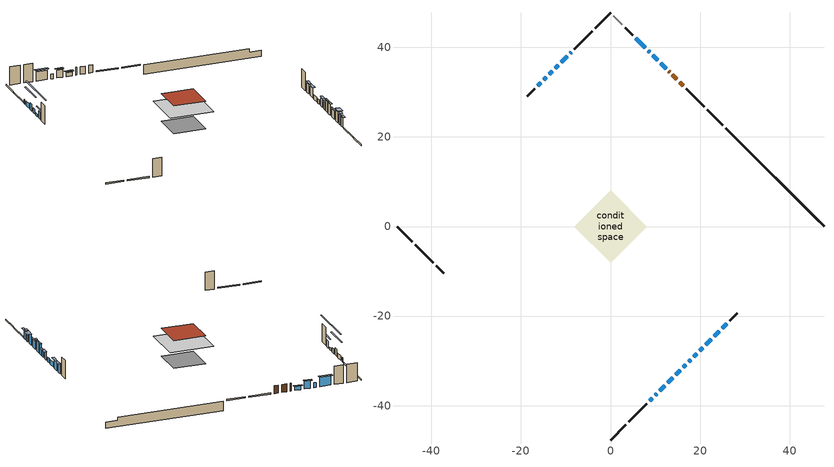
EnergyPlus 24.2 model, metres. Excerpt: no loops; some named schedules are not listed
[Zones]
conditioned space
 floor adiabatic (AdiabaticFloorConstruction): -8.07,0 0,8.07 8.07,0 0,-8.07 z3.23
 floor foundation (Slab1 construction): -5.98,0 0,5.98 5.98,0 0,-5.98 z-1.71
 wall outside (RimJoist1 construction): 0,-47.66 3.4,-44.26 / -47.66,0 -44.26,-3.4 / 0,47.66 -3.4,44.26 / 25.02,22.64 21.62,26.04 z0.79:1.09
 wall outside (RimJoist2 construction): 4.06,-43.6 8.12,-39.54 / -43.6,-4.06 -39.54,-8.12 / -4.06,43.6 -8.12,39.54 / 20.96,26.7 16.9,30.77 z0.79:1.09
 wall outside (AdiabaticWallConstruction 1): 16.24,31.42 15.48,32.18 / 14.83,32.84 13.84,33.82 / 13.18,34.48 13.06,34.61 z0.79:2.82
 wall outside (AdiabaticWallConstruction): -8.78,38.88 -9.01,38.66 / -9.66,38 -11.03,36.64 / -13.02,34.64 -13.65,34.02 / 8.79,38.87 8.4,39.26 / 19.93,-27.73 20.58,-27.09 / 21.23,-26.43 22.52,-25.15 z0.79:2.01; 8.78,-38.88 9.36,-38.31 / 7.74,39.92 5.66,42 / 23.17,-24.49 24.32,-23.34 / 24.98,-22.68 25.91,-21.75 z0.79:3.28; 12.4,35.26 11.25,36.41 z0.79:1.76; 10.6,37.07 9.45,38.22 z0.79:2.82; -11.68,35.98 -12.37,35.3 / 17.43,-30.23 17.9,-29.76 / -15.61,32.06 -16.29,31.37 z0.79:2.62; 10.01,-37.65 10.37,-37.29 / 11.03,-36.63 12.07,-35.59 / 14.61,-33.06 15.54,-32.12 / 16.2,-31.47 16.77,-30.89 z0.79:3.63; 12.73,-34.94 13.95,-33.71 z0.79:2.92; 18.55,-29.11 19.28,-28.39 z0.79:2.87; -14.3,33.36 -14.95,32.71 z0.79:1.45
 wall outside (Wall1 construction): 26.57,-21.09 28.25,-19.42 / -38.88,-8.78 -37.2,-10.46 / -16.95,30.72 -18.62,29.04 / 5,42.66 3.33,44.34 z0.79:5.67
 wall foundation (FoundationWall1 construction): 25.68,21.98,-1.71 25.68,21.98,0.79 45.47,2.2,0.79 45.47,2.2,-0.09 47.66,0,-0.09 47.66,0,-1.71
 wall adiabatic (Wall3 construction): 2.67,44.99 0.66,47.01 z0.79:5.67
 window (WindowConstruction 13): -8.78,38.88 -9.01,38.66 z0.79:2.01
 window (WindowConstruction 4): 8.78,-38.88 9.36,-38.31 z0.79:3.28
 window (WindowConstruction 16): -9.66,38 -11.03,36.64 z0.79:2.01
 window (WindowConstruction 5): 12.4,35.26 11.25,36.41 z0.79:1.76
 window (WindowConstruction 6): 10.6,37.07 9.45,38.22 z0.79:2.82
 window (WindowConstruction 7): -11.68,35.98 -12.37,35.3 z0.79:2.62
 window (WindowConstruction 8): 10.01,-37.65 10.37,-37.29 z0.79:3.63
 window (WindowConstruction 9): 11.03,-36.63 12.07,-35.59 z0.79:3.63
 window (WindowConstruction 10): 12.73,-34.93 13.95,-33.71 z0.79:2.92
 window (WindowConstruction 11): 14.61,-33.06 15.54,-32.12 z0.79:3.63
 window (WindowConstruction 14): -13.02,34.64 -13.65,34.02 z0.79:2.01
 window (WindowConstruction 12): 16.2,-31.47 16.77,-30.89 z0.79:3.63
 window (WindowConstruction 20): 17.43,-30.23 17.9,-29.77 z0.79:2.62
 window (WindowConstruction 21): 18.55,-29.11 19.27,-28.39 z0.79:2.87
 window (WindowConstruction 17): 8.79,38.87 8.4,39.26 z0.79:2.01
 window (WindowConstruction 18): -14.3,33.36 -14.95,32.71 z0.79:1.45
 window (WindowConstruction 19): 19.93,-27.73 20.57,-27.09 z0.79:2.01
 window (WindowConstruction 15): 21.23,-26.43 22.52,-25.15 z0.79:2.01
 window (WindowConstruction): 7.74,39.92 5.66,42 z0.79:3.28
 window (WindowConstruction 1): -15.61,32.06 -16.29,31.37 z0.79:2.62
 window (WindowConstruction 2): 23.17,-24.49 24.32,-23.34 z0.79:3.28
 window (WindowConstruction 3): 24.98,-22.68 25.91,-21.75 z0.79:3.28
 door (Door): 16.24,31.42 15.48,32.18 z0.79:2.82
 door (Door 1): 14.83,32.84 13.84,33.82 z0.79:2.82
 door (Door 2): 13.18,34.48 13.06,34.61 z0.79:2.82
 ceiling adiabatic (AdiabaticFloorConstruction): 0,-8.07 8.07,0 0,8.07 -8.07,0 z3.23
 roof outside (Roof1 construction): 0,5.98 -5.98,0 0,-5.98 5.98,0 z5.67
shading: 9.57,-38.1 8.57,-39.09 9,-39.52 10,-38.53 z3.58; 11.04,36.62 12.61,35.05 13.04,35.48 11.47,37.05 z2.05; 9.24,38.43 10.81,36.86 11.24,37.29 9.67,38.86 z3.12; -14.52,33.14 -9.53,38.14 -9.74,38.35 -14.74,33.35 z5.67; 10.59,-37.08 9.8,-37.86 10.23,-38.29 11.02,-37.51 z3.93; 12.28,-35.38 10.82,-36.84 11.68,-37.71 13.15,-36.24 z3.93; 14.16,-33.5 12.52,-35.15 12.73,-35.36 14.37,-33.71 z3.22; 15.75,-31.91 14.4,-33.27 14.61,-33.48 15.96,-32.12 z3.93; 16.98,-30.68 15.99,-31.68 16.2,-31.89 17.2,-30.89 z3.93; 18.11,-29.55 17.22,-30.44 17.65,-30.88 18.54,-29.99 z2.92; 19.49,-28.18 18.34,-29.32 18.77,-29.75 19.92,-28.61 z3.17; -19.26,28.4 -9.99,37.67 -10.2,37.88 -19.47,28.61 z7.55; 5.45,42.21 7.95,39.71 8.39,40.14 5.88,42.64 z3.58; -16.94,30.73 -14.96,32.7 -15.17,32.91 -17.15,30.94 z3.53; 24.53,-23.13 22.96,-24.7 23.39,-25.13 24.97,-23.56 z3.58; 26.12,-21.54 24.77,-22.89 25.2,-23.33 26.56,-21.97 z3.58
[Building]
Building 1: Terrain=Suburbs
[Site:Location]
Montreal Intl AP_QC: Latitude {deg}=45.47; Longitude {deg}=-73.74; Time Zone {hr}=-5; Elevation {m}=36; Keep Site Location Information=Yes
[Site:GroundTemperature:Shallow]
2.07863, -0.316383, -0.508184, 0.628371, 5.19101, 9.73239, 13.6695, 16.1636, 16.3755, 14.347, 10.5102, 6.10817
[Site:WaterMainsTemperature]
Calculation Method=Schedule; Temperature Schedule=mains temperature schedule
[Material] Roughness=Rough; Thermal Absorptance=0.9
Name | Thickness {m} | Conductivity {W/m-K} | Density {kg/m3} | Specific Heat {J/kg-K} | Solar Absorptance | Visible Absorptance
asphalt or fiberglass shingles | 0.00635 | 0.162714 | 1121.4 | 1465.45 | 0.4 | 0.4
concrete 4.0 in. | 0.1016 | 1.803125 | 2242.8 | 837.4 | 0.7 | 0.7
concrete 8.0 in. | 0.2032 | 1.803125 | 2242.8 | 837.4 | 0.7 | 0.7
door material | 0.04445 | 0.0451087 | 512.64 | 1214.23 | 0.7 | 0.7
door material 1 | 0.04445 | 0.20624 | 512.64 | 1214.23 | 0.7 | 0.7
floor covering | 0.0127 | 0.0433444 | 54.468 | 1339.84 | 0.6 | 0.6
floor rigid ins; wall rigid ins | 0.512978 | 0.029427 | 32.04 | 1214.23 | 0.7 | 0.7
floor stud and cavity | 0.1397 | 1.75129 | 37.0049 | 1207.88 | 0.7 | 0.7
furniture material conditioned space 1 | 0.1524 | 0.115458 | 640.8 | 1214.23 | 0.6 | 0.6
gypsum board | 0.00254 | 0.160291 | 801 | 837.4 | 0.6 | 0.6
gypsum board 1 | 0.0127 | 0.160291 | 801 | 837.4 | 0.6 | 0.6
osb sheathing 0.5 in. | 0.0127 | 0.115458 | 512.64 | 1214.23 | 0.7 | 0.7
osb sheathing 0.5 in. 1 | 0.0127 | 0.115458 | 512.64 | 1214.23 | 0.84 | 0.84
osb sheathing 0.75 in. | 0.01905 | 0.115458 | 512.64 | 1214.23 | 0.7 | 0.7
osb sheathing 2.0 in. | 0.0508 | 0.115458 | 512.64 | 1214.23 | 0.7 | 0.7
rim joist stud and cavity | 0.0508 | 0.859146 | 125.044 | 1163.47 | 0.6 | 0.6
rim joist stud and cavity 1 | 0.0508 | 0.126838 | 50.32683 | 1063.81 | 0.6 | 0.6
roof stud and cavity | 0.0889 | 0.469051 | 50.32683 | 1063.81 | 0.7 | 0.7
wall stud and cavity | 0.1397 | 0.162248 | 139.0536 | 1170.24 | 0.7 | 0.7
wall stud and cavity 1 | 0.1397 | 0.136428 | 139.0536 | 1170.24 | 0.7 | 0.7
wall stud and cavity 2 | 0.0889 | 0.380278 | 52.3479 | 1209.89 | 0.7 | 0.7
wall stud and cavity 3 | 0.0889 | 0.391764 | 83.0341 | 1211.67 | 0.7 | 0.7
wood siding | 0.0254 | 0.102417 | 544.68 | 1172.36 | 0.84 | 0.84
wood siding 1; wood siding 2; wood siding 3 | 0.0254 | 0.102417 | 544.68 | 1172.36 | 0.7 | 0.7
[WindowMaterial:SimpleGlazingSystem]
Name | U-Factor {W/m2-K} | Solar Heat Gain Coefficient
WindowMaterial | 2.898619 | 0.65
WindowMaterial 1 | 2.93325 | 0.61
WindowMaterial 10 | 3.00253 | 0.58
WindowMaterial 11 | 2.95142 | 0.64
WindowMaterial 12 | 2.949721 | 0.64
WindowMaterial 13 | 3.026374 | 0.49
WindowMaterial 14 | 2.989467 | 0.52
WindowMaterial 15 | 2.99458 | 0.53
WindowMaterial 16 | 2.96789 | 0.56
WindowMaterial 17 | 2.99855 | 0.52
WindowMaterial 2 | 2.89351 | 0.66
WindowMaterial 3 | 2.904297 | 0.65
WindowMaterial 4 | 2.94007 | 0.6
WindowMaterial 5 | 2.9378 | 0.6
WindowMaterial 6 | 2.89919 | 0.65
WindowMaterial 7 | 2.99571 | 0.53
WindowMaterial 8 | 2.89521 | 0.66
WindowMaterial 9 | 2.90089 | 0.65
[Construction]
AdiabaticFloorConstruction: floor stud and cavity, floor rigid ins, osb sheathing 0.75 in., floor covering
AdiabaticWallConstruction: wood siding 2, wall rigid ins, wall stud and cavity 2, gypsum board 1
AdiabaticWallConstruction 1: wood siding 3, wall rigid ins, wall stud and cavity 2, gypsum board 1
Door; Door 2: door material
Door 1: door material 1
FoundationWall1 construction: concrete 8.0 in.
furniture construction conditioned space 1: furniture material conditioned space 1
PartitionWallConstruction: gypsum board 1, wall stud and cavity 3, gypsum board 1
RimJoist1 construction: wood siding 1, osb sheathing 2.0 in., rim joist stud and cavity
RimJoist2 construction: wood siding 1, rim joist stud and cavity 1
Roof1 construction: asphalt or fiberglass shingles, roof stud and cavity, gypsum board
Slab1 construction: concrete 4.0 in.
Wall1 construction: wood siding, osb sheathing 0.5 in., wall stud and cavity, gypsum board 1
Wall3 construction: osb sheathing 0.5 in. 1, wall stud and cavity 1, gypsum board 1
WindowConstruction: WindowMaterial
WindowConstruction 1; WindowConstruction 7: WindowMaterial 1
WindowConstruction 10; WindowConstruction 9: WindowMaterial 8
WindowConstruction 11: WindowMaterial 9
WindowConstruction 12; WindowConstruction 5: WindowMaterial 5
WindowConstruction 13: WindowMaterial 10
WindowConstruction 14; WindowConstruction 15: WindowMaterial 11
WindowConstruction 16: WindowMaterial 12
WindowConstruction 17: WindowMaterial 13
WindowConstruction 18: WindowMaterial 14
WindowConstruction 19: WindowMaterial 15
WindowConstruction 2: WindowMaterial 2
WindowConstruction 20: WindowMaterial 16
WindowConstruction 21: WindowMaterial 17
WindowConstruction 3: WindowMaterial 3
WindowConstruction 4: WindowMaterial 4
WindowConstruction 6: WindowMaterial 6
WindowConstruction 8: WindowMaterial 7
[Zone]
conditioned space: Multiplier=1; Volume {m3}=568.9; Part of Total Floor Area=Yes
[Space]
conditioned space 1: Zone=conditioned space; Volume {m3}=568.9
[SurfaceProperty:ExposedFoundationPerimeter]
Slab1: Exposed Perimeter Calculation Method=TotalExposedPerimeter; Total Exposed Perimeter {m}=31.09
[InternalMass] Zone or ZoneList=conditioned space; Space or SpaceList=conditioned space 1
Name | Construction | Surface Area {m2}
furniture mass conditioned space 1 | furniture construction conditioned space 1 | 80.7721
partition wall mass | PartitionWallConstruction | 201.93
[Lights]
interior lighting: Zone or ZoneList or Space or SpaceList=conditioned space 1; Schedule=interior lighting schedule; Design Level Calculation Method=LightingLevel; Lighting Level {W}=343.2; Return Air Fraction=0; Fraction Radiant=0.6; Fraction Visible=0.2; Fraction Replaceable=1
[People]
occupants: Zone or ZoneList or Space or SpaceList=conditioned space 1; Number of People Schedule=occupants schedule; Number of People Calculation Method=People; Number of People=3; Fraction Radiant=0.314171; Sensible Heat Fraction=0.56303; Activity Level Schedule=occupants activity schedule; Carbon Dioxide Generation Rate {m3/s-W}=0; Enable ASHRAE 55 Comfort Warnings=No; Mean Radiant Temperature Calculation Type=EnclosureAveraged
[ElectricEquipment] Zone or ZoneList or Space or SpaceList=conditioned space 1; Design Level Calculation Method=EquipmentLevel
Name | Schedule | Design Level {W} | Fraction Latent | Fraction Radiant | Fraction Lost
clothes dryer | clothes dryer schedule | 140.772 | 0.015 | 0.081 | 0.85
clothes washer | clothes washer schedule | 32.1985 | 0.03 | 0.162 | 0.7
cooking range | cooking range schedule | 208.969 | 0.08 | 0.432 | 0.2
dishwasher | dishwasher schedule | 66.8632 | 0.3 | 0.18 | 0.4
fridge | fridge schedule | 72.9452 | 0 | 0.6 | 0
mech vent bath fan 0 | mech vent bath fan 0 schedule | 50.2 | 0 | 0 | 1
mech vent house fan | mech vent house fan schedule | 0 | 0 | 0 | 1
mech vent house fan cfis | mech vent house fan cfis schedule | 0 | 0 | 0 | 0
mech vent range fan 0 | mech vent range fan 0 schedule | 57 | 0 | 0 | 1
misc plug loads | misc plug loads schedule | 494.7 | 0.045 | 0.513 | 0.1
whole house fan | Always On Discrete | 0 | 0 | 0 | 1
[OtherEquipment] Zone or ZoneList or Space or SpaceList=conditioned space 1; Design Level Calculation Method=EquipmentLevel
Name | Fuel Type | Schedule | Design Level {W} | Fraction Latent | Fraction Radiant | Fraction Lost
clothes dryer 1 | Electricity | clothes dryer schedule | 0 | 0.015 | 0.081 | 0.85
cooking range 1 | Electricity | cooking range schedule | 0 | 0.08 | 0.432 | 0.2
general water use latent | None | general water use schedule | 59.3978 | 1 | 0 | 0
general water use sensible | None | general water use schedule | -58.539 | 0 | 0.6 | 0
mech vent house fan latent load | None | Always On Discrete | 0 | 1 | 0 | 0
mech vent house fan sensible load | None | Always On Discrete | 0 | 0 | 0 | 0
water heater energy adjustment1 | Electricity | Always On Discrete | 0.01 | 0 | 0 | 1
[ZoneInfiltration:DesignFlowRate] Zone or ZoneList or Space or SpaceList=conditioned space 1; Schedule=Always On Discrete; Design Flow Rate Calculation Method=Flow/Zone; Design Flow Rate {m3/s}=0
infil flow; natural vent flow; whole house fan flow
[ZoneControl:Thermostat]
conditioned space Thermostat: Zone or ZoneList=conditioned space; Control Type Schedule=conditioned space Thermostat Schedule; Control 1=conditioned space temperature setpoint; Temperature Difference Between Cutout And Setpoint {deltaC}=0
[ThermostatSetpoint:DualSetpoint]
conditioned space temperature setpoint: Heating Setpoint Temperature Schedule=heating setpoint; Cooling Setpoint Temperature Schedule=cooling setpoint
[Zone equipment]
conditioned space: electric baseboard
[Foundation:Kiva]
Foundation Kiva 1: Initial Indoor Air Temperature {C}=18; Wall Height Above Grade {m}=0.790011; Wall Depth Below Slab {m}=0.2032
[Foundation:Kiva:Settings]
Soil Conductivity {W/m-K}=0.849921; Soil Density {kg/m3}=1842.3; Soil Specific Heat {J/kg-K}=418.7; Ground Solar Absorptivity=0.9; Ground Thermal Absorptivity=0.9; Ground Surface Roughness {m}=0.03; Far-Field Width {m}=40; Deep-Ground Boundary Condition=ZeroFlux; Deep-Ground Depth {m}=40; Minimum Cell Dimension {m}=0.2; Maximum Cell Growth Coefficient=3; Simulation Timestep=Timestep
[Exterior:Lights]
exterior lighting: Schedule=exterior lighting schedule; Design Level {W}=75.6
[EnergyManagementSystem:Sensor] Output:Variable or Output:Meter Index Key=conditioned space
Name | Output:Variable or Output:Meter
conditioned_space_clg_unmet_s | Zone Cooling Setpoint Not Met Time
conditioned_space_htg_unmet_s | Zone Heating Setpoint Not Met Time
fridge_tin_s; tin_s; tin_s_1 | Zone Mean Air Temperature
tout_s | Zone Outdoor Air Drybulb Temperature
win_s | Zone Air Humidity Ratio
[Schedule:Week:Daily]
interior lighting schedule Week Rule - Jan1-Jan27: interior lighting schedule day, interior lighting schedule day, interior lighting schedule day, interior lighting schedule day, interior lighting schedule day, interior lighting schedule day, interior lighting schedule day, interior lighting schedule default day, interior lighting schedule default day, interior lighting schedule default day, interior lighting schedule default day, interior lighting schedule default day
interior lighting schedule Week Rule - Jan28-Feb3: interior lighting schedule day, interior lighting schedule day, interior lighting schedule day, interior lighting schedule day, interior lighting schedule day 1, interior lighting schedule day 1, interior lighting schedule day 1, interior lighting schedule default day, interior lighting schedule default day, interior lighting schedule default day, interior lighting schedule default day, interior lighting schedule default day
interior lighting schedule Week Rule - Feb4-Feb24: interior lighting schedule day 1, interior lighting schedule day 1, interior lighting schedule day 1, interior lighting schedule day 1, interior lighting schedule day 1, interior lighting schedule day 1, interior lighting schedule day 1, interior lighting schedule default day, interior lighting schedule default day, interior lighting schedule default day, interior lighting schedule default day, interior lighting schedule default day
interior lighting schedule Week Rule - Feb25-Mar3: interior lighting schedule day 1, interior lighting schedule day 1, interior lighting schedule day 1, interior lighting schedule day 1, interior lighting schedule day 2, interior lighting schedule day 2, interior lighting schedule day 2, interior lighting schedule default day, interior lighting schedule default day, interior lighting schedule default day, interior lighting schedule default day, interior lighting schedule default day
interior lighting schedule Week Rule - Mar4-Mar31: interior lighting schedule day 2, interior lighting schedule day 2, interior lighting schedule day 2, interior lighting schedule day 2, interior lighting schedule day 2, interior lighting schedule day 2, interior lighting schedule day 2, interior lighting schedule default day, interior lighting schedule default day, interior lighting schedule default day, interior lighting schedule default day, interior lighting schedule default day
interior lighting schedule Week Rule - Apr1-Apr28: interior lighting schedule day 3, interior lighting schedule day 3, interior lighting schedule day 3, interior lighting schedule day 3, interior lighting schedule day 3, interior lighting schedule day 3, interior lighting schedule day 3, interior lighting schedule default day, interior lighting schedule default day, interior lighting schedule default day, interior lighting schedule default day, interior lighting schedule default day
interior lighting schedule Week Rule - Apr29-May5: interior lighting schedule day 3, interior lighting schedule day 3, interior lighting schedule day 4, interior lighting schedule day 4, interior lighting schedule day 4, interior lighting schedule day 4, interior lighting schedule day 4, interior lighting schedule default day, interior lighting schedule default day, interior lighting schedule default day, interior lighting schedule default day, interior lighting schedule default day
interior lighting schedule Week Rule - May6-May26: interior lighting schedule day 4, interior lighting schedule day 4, interior lighting schedule day 4, interior lighting schedule day 4, interior lighting schedule day 4, interior lighting schedule day 4, interior lighting schedule day 4, interior lighting schedule default day, interior lighting schedule default day, interior lighting schedule default day, interior lighting schedule default day, interior lighting schedule default day
interior lighting schedule Week Rule - May27-Jun2: interior lighting schedule day 4, interior lighting schedule day 4, interior lighting schedule day 4, interior lighting schedule day 4, interior lighting schedule day 4, interior lighting schedule day 5, interior lighting schedule day 5, interior lighting schedule default day, interior lighting schedule default day, interior lighting schedule default day, interior lighting schedule default day, interior lighting schedule default day
interior lighting schedule Week Rule - Jun3-Jun30: interior lighting schedule day 5, interior lighting schedule day 5, interior lighting schedule day 5, interior lighting schedule day 5, interior lighting schedule day 5, interior lighting schedule day 5, interior lighting schedule day 5, interior lighting schedule default day, interior lighting schedule default day, interior lighting schedule default day, interior lighting schedule default day, interior lighting schedule default day
interior lighting schedule Week Rule - Jul1-Jul28: interior lighting schedule day 6, interior lighting schedule day 6, interior lighting schedule day 6, interior lighting schedule day 6, interior lighting schedule day 6, interior lighting schedule day 6, interior lighting schedule day 6, interior lighting schedule default day, interior lighting schedule default day, interior lighting schedule default day, interior lighting schedule default day, interior lighting schedule default day
interior lighting schedule Week Rule - Jul29-Aug4: interior lighting schedule day 6, interior lighting schedule day 6, interior lighting schedule day 6, interior lighting schedule day 7, interior lighting schedule day 7, interior lighting schedule day 7, interior lighting schedule day 7, interior lighting schedule default day, interior lighting schedule default day, interior lighting schedule default day, interior lighting schedule default day, interior lighting schedule default day
interior lighting schedule Week Rule - Aug5-Aug25: interior lighting schedule day 7, interior lighting schedule day 7, interior lighting schedule day 7, interior lighting schedule day 7, interior lighting schedule day 7, interior lighting schedule day 7, interior lighting schedule day 7, interior lighting schedule default day, interior lighting schedule default day, interior lighting schedule default day, interior lighting schedule default day, interior lighting schedule default day
interior lighting schedule Week Rule - Aug26-Sep1: interior lighting schedule day 7, interior lighting schedule day 7, interior lighting schedule day 7, interior lighting schedule day 7, interior lighting schedule day 7, interior lighting schedule day 7, interior lighting schedule day 8, interior lighting schedule default day, interior lighting schedule default day, interior lighting schedule default day, interior lighting schedule default day, interior lighting schedule default day
interior lighting schedule Week Rule - Sep2-Sep29: interior lighting schedule day 8, interior lighting schedule day 8, interior lighting schedule day 8, interior lighting schedule day 8, interior lighting schedule day 8, interior lighting schedule day 8, interior lighting schedule day 8, interior lighting schedule default day, interior lighting schedule default day, interior lighting schedule default day, interior lighting schedule default day, interior lighting schedule default day
interior lighting schedule Week Rule - Sep30-Oct6: interior lighting schedule day 8, interior lighting schedule day 9, interior lighting schedule day 9, interior lighting schedule day 9, interior lighting schedule day 9, interior lighting schedule day 9, interior lighting schedule day 9, interior lighting schedule default day, interior lighting schedule default day, interior lighting schedule default day, interior lighting schedule default day, interior lighting schedule default day
interior lighting schedule Week Rule - Oct7-Oct27: interior lighting schedule day 9, interior lighting schedule day 9, interior lighting schedule day 9, interior lighting schedule day 9, interior lighting schedule day 9, interior lighting schedule day 9, interior lighting schedule day 9, interior lighting schedule default day, interior lighting schedule default day, interior lighting schedule default day, interior lighting schedule default day, interior lighting schedule default day
interior lighting schedule Week Rule - Oct28-Nov3: interior lighting schedule day 9, interior lighting schedule day 9, interior lighting schedule day 9, interior lighting schedule day 9, interior lighting schedule day 10, interior lighting schedule day 10, interior lighting schedule day 10, interior lighting schedule default day, interior lighting schedule default day, interior lighting schedule default day, interior lighting schedule default day, interior lighting schedule default day
interior lighting schedule Week Rule - Nov4-Nov24: interior lighting schedule day 10, interior lighting schedule day 10, interior lighting schedule day 10, interior lighting schedule day 10, interior lighting schedule day 10, interior lighting schedule day 10, interior lighting schedule day 10, interior lighting schedule default day, interior lighting schedule default day, interior lighting schedule default day, interior lighting schedule default day, interior lighting schedule default day
interior lighting schedule Week Rule - Nov25-Dec1: interior lighting schedule day 10, interior lighting schedule day 10, interior lighting schedule day 10, interior lighting schedule day 10, interior lighting schedule day 10, interior lighting schedule day 10, interior lighting schedule day 11, interior lighting schedule default day, interior lighting schedule default day, interior lighting schedule default day, interior lighting schedule default day, interior lighting schedule default day
interior lighting schedule Week Rule - Dec2-Dec31: interior lighting schedule day 11, interior lighting schedule day 11, interior lighting schedule day 11, interior lighting schedule day 11, interior lighting schedule day 11, interior lighting schedule day 11, interior lighting schedule day 11, interior lighting schedule default day, interior lighting schedule default day, interior lighting schedule default day, interior lighting schedule default day, interior lighting schedule default day
occupants schedule Week Rule - Jan1-Dec31: occupants schedule day, occupants schedule day, occupants schedule day, occupants schedule day, occupants schedule day, occupants schedule day, occupants schedule day, occupants schedule default day, occupants schedule default day, occupants schedule default day, occupants schedule default day, occupants schedule default day
clothes dryer schedule Week Rule - Jan1-Dec31: clothes dryer schedule day, clothes dryer schedule day, clothes dryer schedule day, clothes dryer schedule day, clothes dryer schedule day, clothes dryer schedule day, clothes dryer schedule day, clothes dryer schedule default day, clothes dryer schedule default day, clothes dryer schedule default day, clothes dryer schedule default day, clothes dryer schedule default day
clothes washer schedule Week Rule - Jan1-Dec31: clothes washer schedule day, clothes washer schedule day, clothes washer schedule day, clothes washer schedule day, clothes washer schedule day, clothes washer schedule day, clothes washer schedule day, clothes washer schedule default day, clothes washer schedule default day, clothes washer schedule default day, clothes washer schedule default day, clothes washer schedule default day
cooking range schedule Week Rule - Jan1-Dec31: cooking range schedule day, cooking range schedule day, cooking range schedule day, cooking range schedule day, cooking range schedule day, cooking range schedule day, cooking range schedule day, cooking range schedule default day, cooking range schedule default day, cooking range schedule default day, cooking range schedule default day, cooking range schedule default day
dishwasher schedule Week Rule - Jan1-Dec31: dishwasher schedule day, dishwasher schedule day, dishwasher schedule day, dishwasher schedule day, dishwasher schedule day, dishwasher schedule day, dishwasher schedule day, dishwasher schedule default day, dishwasher schedule default day, dishwasher schedule default day, dishwasher schedule default day, dishwasher schedule default day
mech vent bath fan 0 schedule Week Rule - Jan1-Dec31: mech vent bath fan 0 schedule day, mech vent bath fan 0 schedule day, mech vent bath fan 0 schedule day, mech vent bath fan 0 schedule day, mech vent bath fan 0 schedule day, mech vent bath fan 0 schedule day, mech vent bath fan 0 schedule day, mech vent bath fan 0 schedule default day, mech vent bath fan 0 schedule default day, mech vent bath fan 0 schedule default day, mech vent bath fan 0 schedule default day, mech vent bath fan 0 schedule default day
mech vent range fan 0 schedule Week Rule - Jan1-Dec31: mech vent range fan 0 schedule day, mech vent range fan 0 schedule day, mech vent range fan 0 schedule day, mech vent range fan 0 schedule day, mech vent range fan 0 schedule day, mech vent range fan 0 schedule day, mech vent range fan 0 schedule day, mech vent range fan 0 schedule default day, mech vent range fan 0 schedule default day, mech vent range fan 0 schedule default day, mech vent range fan 0 schedule default day, mech vent range fan 0 schedule default day
misc plug loads schedule Week Rule - Jan1-Dec31: misc plug loads schedule day, misc plug loads schedule day, misc plug loads schedule day, misc plug loads schedule day, misc plug loads schedule day, misc plug loads schedule day, misc plug loads schedule day, misc plug loads schedule default day, misc plug loads schedule default day, misc plug loads schedule default day, misc plug loads schedule default day, misc plug loads schedule default day
general water use schedule Week Rule - Jan1-Dec31: general water use schedule day, general water use schedule day, general water use schedule day, general water use schedule day, general water use schedule day, general water use schedule day, general water use schedule day, general water use schedule default day, general water use schedule default day, general water use schedule default day, general water use schedule default day, general water use schedule default day
exterior lighting schedule Week Rule - Jan1-Jan27: exterior lighting schedule day, exterior lighting schedule day, exterior lighting schedule day, exterior lighting schedule day, exterior lighting schedule day, exterior lighting schedule day, exterior lighting schedule day, exterior lighting schedule default day, exterior lighting schedule default day, exterior lighting schedule default day, exterior lighting schedule default day, exterior lighting schedule default day
exterior lighting schedule Week Rule - Jan28-Feb3: exterior lighting schedule day, exterior lighting schedule day, exterior lighting schedule day, exterior lighting schedule day, exterior lighting schedule day 1, exterior lighting schedule day 1, exterior lighting schedule day 1, exterior lighting schedule default day, exterior lighting schedule default day, exterior lighting schedule default day, exterior lighting schedule default day, exterior lighting schedule default day
exterior lighting schedule Week Rule - Feb4-Feb24: exterior lighting schedule day 1, exterior lighting schedule day 1, exterior lighting schedule day 1, exterior lighting schedule day 1, exterior lighting schedule day 1, exterior lighting schedule day 1, exterior lighting schedule day 1, exterior lighting schedule default day, exterior lighting schedule default day, exterior lighting schedule default day, exterior lighting schedule default day, exterior lighting schedule default day
exterior lighting schedule Week Rule - Feb25-Mar3: exterior lighting schedule day 1, exterior lighting schedule day 1, exterior lighting schedule day 1, exterior lighting schedule day 1, exterior lighting schedule day 2, exterior lighting schedule day 2, exterior lighting schedule day 2, exterior lighting schedule default day, exterior lighting schedule default day, exterior lighting schedule default day, exterior lighting schedule default day, exterior lighting schedule default day
exterior lighting schedule Week Rule - Mar4-Mar31: exterior lighting schedule day 2, exterior lighting schedule day 2, exterior lighting schedule day 2, exterior lighting schedule day 2, exterior lighting schedule day 2, exterior lighting schedule day 2, exterior lighting schedule day 2, exterior lighting schedule default day, exterior lighting schedule default day, exterior lighting schedule default day, exterior lighting schedule default day, exterior lighting schedule default day
exterior lighting schedule Week Rule - Apr1-Apr28: exterior lighting schedule day 3, exterior lighting schedule day 3, exterior lighting schedule day 3, exterior lighting schedule day 3, exterior lighting schedule day 3, exterior lighting schedule day 3, exterior lighting schedule day 3, exterior lighting schedule default day, exterior lighting schedule default day, exterior lighting schedule default day, exterior lighting schedule default day, exterior lighting schedule default day
exterior lighting schedule Week Rule - Apr29-May5: exterior lighting schedule day 3, exterior lighting schedule day 3, exterior lighting schedule day 4, exterior lighting schedule day 4, exterior lighting schedule day 4, exterior lighting schedule day 4, exterior lighting schedule day 4, exterior lighting schedule default day, exterior lighting schedule default day, exterior lighting schedule default day, exterior lighting schedule default day, exterior lighting schedule default day
exterior lighting schedule Week Rule - May6-May26: exterior lighting schedule day 4, exterior lighting schedule day 4, exterior lighting schedule day 4, exterior lighting schedule day 4, exterior lighting schedule day 4, exterior lighting schedule day 4, exterior lighting schedule day 4, exterior lighting schedule default day, exterior lighting schedule default day, exterior lighting schedule default day, exterior lighting schedule default day, exterior lighting schedule default day
exterior lighting schedule Week Rule - May27-Jun2: exterior lighting schedule day 4, exterior lighting schedule day 4, exterior lighting schedule day 4, exterior lighting schedule day 4, exterior lighting schedule day 4, exterior lighting schedule day 5, exterior lighting schedule day 5, exterior lighting schedule default day, exterior lighting schedule default day, exterior lighting schedule default day, exterior lighting schedule default day, exterior lighting schedule default day
exterior lighting schedule Week Rule - Jun3-Jun30: exterior lighting schedule day 5, exterior lighting schedule day 5, exterior lighting schedule day 5, exterior lighting schedule day 5, exterior lighting schedule day 5, exterior lighting schedule day 5, exterior lighting schedule day 5, exterior lighting schedule default day, exterior lighting schedule default day, exterior lighting schedule default day, exterior lighting schedule default day, exterior lighting schedule default day
exterior lighting schedule Week Rule - Jul1-Jul28: exterior lighting schedule day 6, exterior lighting schedule day 6, exterior lighting schedule day 6, exterior lighting schedule day 6, exterior lighting schedule day 6, exterior lighting schedule day 6, exterior lighting schedule day 6, exterior lighting schedule default day, exterior lighting schedule default day, exterior lighting schedule default day, exterior lighting schedule default day, exterior lighting schedule default day
exterior lighting schedule Week Rule - Jul29-Aug4: exterior lighting schedule day 6, exterior lighting schedule day 6, exterior lighting schedule day 6, exterior lighting schedule day 7, exterior lighting schedule day 7, exterior lighting schedule day 7, exterior lighting schedule day 7, exterior lighting schedule default day, exterior lighting schedule default day, exterior lighting schedule default day, exterior lighting schedule default day, exterior lighting schedule default day
exterior lighting schedule Week Rule - Aug5-Aug25: exterior lighting schedule day 7, exterior lighting schedule day 7, exterior lighting schedule day 7, exterior lighting schedule day 7, exterior lighting schedule day 7, exterior lighting schedule day 7, exterior lighting schedule day 7, exterior lighting schedule default day, exterior lighting schedule default day, exterior lighting schedule default day, exterior lighting schedule default day, exterior lighting schedule default day
exterior lighting schedule Week Rule - Aug26-Sep1: exterior lighting schedule day 7, exterior lighting schedule day 7, exterior lighting schedule day 7, exterior lighting schedule day 7, exterior lighting schedule day 7, exterior lighting schedule day 7, exterior lighting schedule day 8, exterior lighting schedule default day, exterior lighting schedule default day, exterior lighting schedule default day, exterior lighting schedule default day, exterior lighting schedule default day
[Schedule:Year]
interior lighting schedule: interior lighting schedule Week Rule - Jan1-Jan27, 1, 1, 1, 27, interior lighting schedule Week Rule - Jan28-Feb3, 1, 28, 2, 3, interior lighting schedule Week Rule - Feb4-Feb24, 2, 4, 2, 24, interior lighting schedule Week Rule - Feb25-Mar3, 2, 25, 3, 3, interior lighting schedule Week Rule - Mar4-Mar31, 3, 4, 3, 31, interior lighting schedule Week Rule - Apr1-Apr28, 4, 1, 4, 28, interior lighting schedule Week Rule - Apr29-May5, 4, 29, 5, 5, interior lighting schedule Week Rule - May6-May26, 5, 6, 5, 26, interior lighting schedule Week Rule - May27-Jun2, 5, 27, 6, 2, interior lighting schedule Week Rule - Jun3-Jun30, 6, 3, 6, 30, interior lighting schedule Week Rule - Jul1-Jul28, 7, 1, 7, 28, interior lighting schedule Week Rule - Jul29-Aug4, 7, 29, 8, 4, interior lighting schedule Week Rule - Aug5-Aug25, 8, 5, 8, 25, interior lighting schedule Week Rule - Aug26-Sep1, 8, 26, 9, 1, interior lighting schedule Week Rule - Sep2-Sep29, 9, 2, 9, 29, interior lighting schedule Week Rule - Sep30-Oct6, 9, 30, 10, 6, interior lighting schedule Week Rule - Oct7-Oct27, 10, 7, 10, 27, interior lighting schedule Week Rule - Oct28-Nov3, 10, 28, 11, 3, interior lighting schedule Week Rule - Nov4-Nov24, 11, 4, 11, 24, interior lighting schedule Week Rule - Nov25-Dec1, 11, 25, 12, 1, interior lighting schedule Week Rule - Dec2-Dec31, 12, 2, 12, 31
occupants schedule: occupants schedule Week Rule - Jan1-Dec31, 1, 1, 12, 31
clothes dryer schedule: clothes dryer schedule Week Rule - Jan1-Dec31, 1, 1, 12, 31
clothes washer schedule: clothes washer schedule Week Rule - Jan1-Dec31, 1, 1, 12, 31
cooking range schedule: cooking range schedule Week Rule - Jan1-Dec31, 1, 1, 12, 31
dishwasher schedule: dishwasher schedule Week Rule - Jan1-Dec31, 1, 1, 12, 31
mech vent bath fan 0 schedule: mech vent bath fan 0 schedule Week Rule - Jan1-Dec31, 1, 1, 12, 31
mech vent range fan 0 schedule: mech vent range fan 0 schedule Week Rule - Jan1-Dec31, 1, 1, 12, 31
misc plug loads schedule: misc plug loads schedule Week Rule - Jan1-Dec31, 1, 1, 12, 31
general water use schedule: general water use schedule Week Rule - Jan1-Dec31, 1, 1, 12, 31
exterior lighting schedule: exterior lighting schedule Week Rule - Jan1-Jan27, 1, 1, 1, 27, exterior lighting schedule Week Rule - Jan28-Feb3, 1, 28, 2, 3, exterior lighting schedule Week Rule - Feb4-Feb24, 2, 4, 2, 24, exterior lighting schedule Week Rule - Feb25-Mar3, 2, 25, 3, 3, exterior lighting schedule Week Rule - Mar4-Mar31, 3, 4, 3, 31, exterior lighting schedule Week Rule - Apr1-Apr28, 4, 1, 4, 28, exterior lighting schedule Week Rule - Apr29-May5, 4, 29, 5, 5, exterior lighting schedule Week Rule - May6-May26, 5, 6, 5, 26, exterior lighting schedule Week Rule - May27-Jun2, 5, 27, 6, 2, exterior lighting schedule Week Rule - Jun3-Jun30, 6, 3, 6, 30, exterior lighting schedule Week Rule - Jul1-Jul28, 7, 1, 7, 28, exterior lighting schedule Week Rule - Jul29-Aug4, 7, 29, 8, 4, exterior lighting schedule Week Rule - Aug5-Aug25, 8, 5, 8, 25, exterior lighting schedule Week Rule - Aug26-Sep1, 8, 26, 9, 1, exterior lighting schedule Week Rule - Sep2-Sep29, 9, 2, 9, 29, exterior lighting schedule Week Rule - Sep30-Oct6, 9, 30, 10, 6, exterior lighting schedule Week Rule - Oct7-Oct27, 10, 7, 10, 27, exterior lighting schedule Week Rule - Oct28-Nov3, 10, 28, 11, 3, exterior lighting schedule Week Rule - Nov4-Nov24, 11, 4, 11, 24, exterior lighting schedule Week Rule - Nov25-Dec1, 11, 25, 12, 1, exterior lighting schedule Week Rule - Dec2-Dec31, 12, 2, 12, 31
[Schedule:Constant]
Name | Hourly Value
occupants activity schedule | 117.228
fridge schedule | 0
mech vent house fan schedule; mech vent house fan cfis schedule; Always On Discrete | 1
[Schedule:Compact]
conditioned space Thermostat Schedule: Through: 12/31, For: AllDays, Until: 24:00, 4
mains temperature schedule: Through: 01/01, For: AllDays, Until: 24:00, 6.56833, Through: 01/02, For: AllDays, Until: 24:00, 6.48722, Through: 01/03, For: AllDays, Until: 24:00, 6.40722, Through: 01/04, For: AllDays, Until: 24:00, 6.32889, Through: 01/05, For: AllDays, Until: 24:00, 6.25167, Through: 01/06, For: AllDays, Until: 24:00, 6.17611, Through: 01/07, For: AllDays, Until: 24:00, 6.10222, Through: 01/08, For: AllDays, Until: 24:00, 6.02944, Through: 01/09, For: AllDays, Until: 24:00, 5.95833, Through: 01/10, For: AllDays, Until: 24:00, 5.88889, Through: 01/11, For: AllDays, Until: 24:00, 5.82056, Through: 01/12, For: AllDays, Until: 24:00, 5.75444, Through: 01/13, For: AllDays, Until: 24:00, 5.68944, Through: 01/14, For: AllDays, Until: 24:00, 5.62611, Through: 01/15, For: AllDays, Until: 24:00, 5.56444, Through: 01/16, For: AllDays, Until: 24:00, 5.50444, Through: 01/17, For: AllDays, Until: 24:00, 5.44611, Through: 01/18, For: AllDays, Until: 24:00, 5.38944, Through: 01/19, For: AllDays, Until: 24:00, 5.33389, Through: 01/20, For: AllDays, Until: 24:00, 5.28111, Through: 01/21, For: AllDays, Until: 24:00, 5.22944, Through: 01/22, For: AllDays, Until: 24:00, 5.17944, Through: 01/23, For: AllDays, Until: 24:00, 5.13111, Through: 01/24, For: AllDays, Until: 24:00, 5.085, Through: 01/25, For: AllDays, Until: 24:00, 5.04056, Through: 01/26, For: AllDays, Until: 24:00, 4.99778, Through: 01/27, For: AllDays, Until: 24:00, 4.95667, Through: 01/28, For: AllDays, Until: 24:00, 4.91778, Through: 01/29, For: AllDays, Until: 24:00, 4.88056, Through: 01/30, For: AllDays, Until: 24:00, 4.845, Through: 01/31, For: AllDays, Until: 24:00, 4.81167, Through: 02/01, For: AllDays, Until: 24:00, 4.77944, Through: 02/02, For: AllDays, Until: 24:00, 4.75, Through: 02/03, For: AllDays, Until: 24:00, 4.72167, Through: 02/04, For: AllDays, Until: 24:00, 4.69611, Through: 02/05, For: AllDays, Until: 24:00, 4.67167, Through: 02/06, For: AllDays, Until: 24:00, 4.64944, Through: 02/07, For: AllDays, Until: 24:00, 4.62889, Through: 02/08, For: AllDays, Until: 24:00, 4.61056, Through: 02/09, For: AllDays, Until: 24:00, 4.59389, Through: 02/10, For: AllDays, Until: 24:00, 4.57944, Through: 02/11, For: AllDays, Until: 24:00, 4.56667, Through: 02/12, For: AllDays, Until: 24:00, 4.55611, Through: 02/13, For: AllDays, Until: 24:00, 4.54722, Through: 02/14, For: AllDays, Until: 24:00, 4.54056, Through: 02/15, For: AllDays, Until: 24:00, 4.53556, Through: 02/16, For: AllDays, Until: 24:00, 4.53278, Through: 02/17, For: AllDays, Until: 24:00, 4.53167, Through: 02/18, For: AllDays, Until: 24:00, 4.53278, Through: 02/19, For: AllDays, Until: 24:00, 4.53556, Through: 02/20, For: AllDays, Until: 24:00, 4.54056, Through: 02/21, For: AllDays, Until: 24:00, 4.54722, Through: 02/22, For: AllDays, Until: 24:00, 4.55611, Through: 02/23, For: AllDays, Until: 24:00, 4.56667, Through: 02/24, For: AllDays, Until: 24:00, 4.57944, Through: 02/25, For: AllDays, Until: 24:00, 4.59389, Through: 02/26, For: AllDays, Until: 24:00, 4.61056, Through: 02/27, For: AllDays, Until: 24:00, 4.62889, Through: 02/28, For: AllDays, Until: 24:00, 4.64889, Through: 03/01, For: AllDays, Until: 24:00, 4.67111, Through: 03/02, For: AllDays, Until: 24:00, 4.69556, Through: 03/03, For: AllDays, Until: 24:00, 4.72167, Through: 03/04, For: AllDays, Until: 24:00, 4.74944, Through: 03/05, For: AllDays, Until: 24:00, 4.77944, Through: 03/06, For: AllDays, Until: 24:00, 4.81111, Through: 03/07, For: AllDays, Until: 24:00, 4.84444, Through: 03/08, For: AllDays, Until: 24:00, 4.88, Through: 03/09, For: AllDays, Until: 24:00, 4.91722, Through: 03/10, For: AllDays, Until: 24:00, 4.95611, Through: 03/11, For: AllDays, Until: 24:00, 4.99722, Through: 03/12, For: AllDays, Until: 24:00, 5.04, Through: 03/13, For: AllDays, Until: 24:00, 5.08444, Through: 03/14, For: AllDays, Until: 24:00, 5.13056, Through: 03/15, For: AllDays, Until: 24:00, 5.17889, Through: 03/16, For: AllDays, Until: 24:00, 5.22833, Through: 03/17, For: AllDays, Until: 24:00, 5.28, Through: 03/18, For: AllDays, Until: 24:00, 5.33333, Through: 03/19, For: AllDays, Until: 24:00, 5.38833, Through: 03/20, For: AllDays, Until: 24:00, 5.445, Through: 03/21, For: AllDays, Until: 24:00, 5.50333, Through: 03/22, For: AllDays, Until: 24:00, 5.56333, Through: 03/23, For: AllDays, Until: 24:00, 5.625, Through: 03/24, For: AllDays, Until: 24:00, 5.68833, Through: 03/25, For: AllDays, Until: 24:00, 5.75333, Through: 03/26, For: AllDays, Until: 24:00, 5.81944, Through: 03/27, For: AllDays, Until: 24:00, 5.88778, Through: 03/28, For: AllDays, Until: 24:00, 5.95722, Through: 03/29, For: AllDays, Until: 24:00, 6.02833, Through: 03/30, For: AllDays, Until: 24:00, 6.10111, Through: 03/31, For: AllDays, Until: 24:00, 6.175, Through: 04/01, For: AllDays, Until: 24:00, 6.25056, Through: 04/02, For: AllDays, Until: 24:00, 6.32778, Through: 04/03, For: AllDays, Until: 24:00, 6.40611, Through: 04/04, For: AllDays, Until: 24:00, 6.48556, Through: 04/05, For: AllDays, Until: 24:00, 6.56722, Through: 04/06, For: AllDays, Until: 24:00, 6.64944, Through: 04/07, For: AllDays, Until: 24:00, 6.73333, Through: 04/08, For: AllDays, Until: 24:00, 6.81833, Through: 04/09, For: AllDays, Until: 24:00, 6.905, Through: 04/10, For: AllDays, Until: 24:00, 6.99278, Through: 04/11, For: AllDays, Until: 24:00, 7.08111, Through: 04/12, For: AllDays, Until: 24:00, 7.17167, Through: 04/13, For: AllDays, Until: 24:00, 7.26278, Through: 04/14, For: AllDays, Until: 24:00, 7.355, Through: 04/15, For: AllDays, Until: 24:00, 7.44833, Through: 04/16, For: AllDays, Until: 24:00, 7.54278, Through: 04/17, For: AllDays, Until: 24:00, 7.63889, Through: 04/18, For: AllDays, Until: 24:00, 7.735, Through: 04/19, For: AllDays, Until: 24:00, 7.83278, Through: 04/20, For: AllDays, Until: 24:00, 7.93167, Through: 04/21, For: AllDays, Until: 24:00, 8.03111, Through: 04/22, For: AllDays, Until: 24:00, 8.13167, Through: 04/23, For: AllDays, Until: 24:00, 8.23278, Through: 04/24, For: AllDays, Until: 24:00, 8.335, Through: 04/25, For: AllDays, Until: 24:00, 8.43778, Through: 04/26, For: AllDays, Until: 24:00, 8.54167, Through: 04/27, For: AllDays, Until: 24:00, 8.64611, Through: 04/28, For: AllDays, Until: 24:00, 8.75167, Through: 04/29, For: AllDays, Until: 24:00, 8.85778, Through: 04/30, For: AllDays, Until: 24:00, 8.96444, Through: 05/01, For: AllDays, Until: 24:00, 9.07167, Through: 05/02, For: AllDays, Until: 24:00, 9.17944, Through: 05/03, For: AllDays, Until: 24:00, 9.28778, Through: 05/04, For: AllDays, Until: 24:00, 9.39667, Through: 05/05, For: AllDays, Until: 24:00, 9.50667, Through: 05/06, For: AllDays, Until: 24:00, 9.61667, Through: 05/07, For: AllDays, Until: 24:00, 9.72667, Through: 05/08, For: AllDays, Until: 24:00, 9.83778, Through: 05/09, For: AllDays, Until: 24:00, 9.94889, Through: 05/10, For: AllDays, Until: 24:00, 10.0606, Through: 05/11, For: AllDays, Until: 24:00, 10.1722, Through: 05/12, For: AllDays, Until: 24:00, 10.2844, Through: 05/13, For: AllDays, Until: 24:00, 10.3967, Through: 05/14, For: AllDays, Until: 24:00, 10.5094, Through: 05/15, For: AllDays, Until: 24:00, 10.6222, Through: 05/16, For: AllDays, Until: 24:00, 10.735, Through: 05/17, For: AllDays, Until: 24:00, 10.8478, Through: 05/18, For: AllDays, Until: 24:00, 10.9611, Through: 05/19, For: AllDays, Until: 24:00, 11.0744, Through: 05/20, For: AllDays, Until: 24:00, 11.1872, Through: 05/21, For: AllDays, Until: 24:00, 11.3006, Through: 05/22, For: AllDays, Until: 24:00, 11.4133, Through: 05/23, For: AllDays, Until: 24:00, 11.5267, Through: 05/24, For: AllDays, Until: 24:00, 11.6394, Through: 05/25, For: AllDays, Until: 24:00, 11.7522, Through: 05/26, For: AllDays, Until: 24:00, 11.8644, Through: 05/27, For: AllDays, Until: 24:00, 11.9767, Through: 05/28, For: AllDays, Until: 24:00, 12.0889, Through: 05/29, For: AllDays, Until: 24:00, 12.2006, Through: 05/30, For: AllDays, Until: 24:00, 12.3122, Through: 05/31, For: AllDays, Until: 24:00, 12.4228, Through: 06/01, For: AllDays, Until: 24:00, 12.5339, Through: 06/02, For: AllDays, Until: 24:00, 12.6439, Through: 06/03, For: AllDays, Until: 24:00, 12.7539, Through: 06/04, For: AllDays, Until: 24:00, 12.8628, Through: 06/05, For: AllDays, Until: 24:00, 12.9717, Through: 06/06, For: AllDays, Until: 24:00, 13.08, Through: 06/07, For: AllDays, Until: 24:00, 13.1878, Through: 06/08, For: AllDays, Until: 24:00, 13.2944, Through: 06/09, For: AllDays, Until: 24:00, 13.4011, Through: 06/10, For: AllDays, Until: 24:00, 13.5067, Through: 06/11, For: AllDays, Until: 24:00, 13.6117, Through: 06/12, For: AllDays, Until: 24:00, 13.7156, Through: 06/13, For: AllDays, Until: 24:00, 13.8194, Through: 06/14, For: AllDays, Until: 24:00, 13.9222, Through: 06/15, For: AllDays, Until: 24:00, 14.0239, Through: 06/16, For: AllDays, Until: 24:00, 14.125, Through: 06/17, For: AllDays, Until: 24:00, 14.225, Through: 06/18, For: AllDays, Until: 24:00, 14.3239, Through: 06/19, For: AllDays, Until: 24:00, 14.4222, Through: 06/20, For: AllDays, Until: 24:00, 14.5194, Through: 06/21, For: AllDays, Until: 24:00, 14.6156, Through: 06/22, For: AllDays, Until: 24:00, 14.7106, Through: 06/23, For: AllDays, Until: 24:00, 14.805, Through: 06/24, For: AllDays, Until: 24:00, 14.8978, Through: 06/25, For: AllDays, Until: 24:00, 14.9894, Through: 06/26, For: AllDays, Until: 24:00, 15.0806, Through: 06/27, For: AllDays, Until: 24:00, 15.17, Through: 06/28, For: AllDays, Until: 24:00, 15.2583, Through: 06/29, For: AllDays, Until: 24:00, 15.3456, Through: 06/30, For: AllDays, Until: 24:00, 15.4311, Through: 07/01, For: AllDays, Until: 24:00, 15.5161, Through: 07/02, For: AllDays, Until: 24:00, 15.5989, Through: 07/03, For: AllDays, Until: 24:00, 15.6811, Through: 07/04, For: AllDays, Until: 24:00, 15.7617, Through: 07/05, For: AllDays, Until: 24:00, 15.8411, Through: 07/06, For: AllDays, Until: 24:00, 15.9189, Through: 07/07, For: AllDays, Until: 24:00, 15.995, Through: 07/08, For: AllDays, Until: 24:00, 16.07, Through: 07/09, For: AllDays, Until: 24:00, 16.1433, Through: 07/10, For: AllDays, Until: 24:00, 16.2156, Through: 07/11, For: AllDays, Until: 24:00, 16.2861, Through: 07/12, For: AllDays, Until: 24:00, 16.355, Through: 07/13, For: AllDays, Until: 24:00, 16.4222, Through: 07/14, For: AllDays, Until: 24:00, 16.4878, Through: 07/15, For: AllDays, Until: 24:00, 16.5522, Through: 07/16, For: AllDays, Until: 24:00, 16.615, Through: 07/17, For: AllDays, Until: 24:00, 16.6756, Through: 07/18, For: AllDays, Until: 24:00, 16.735, Through: 07/19, For: AllDays, Until: 24:00, 16.7928, Through: 07/20, For: AllDays, Until: 24:00, 16.8489, Through: 07/21, For: AllDays, Until: 24:00, 16.9028, Through: 07/22, For: AllDays, Until: 24:00, 16.9556, Through: 07/23, For: AllDays, Until: 24:00, 17.0061, Through: 07/24, For: AllDays, Until: 24:00, 17.0556, Through: 07/25, For: AllDays, Until: 24:00, 17.1028, Through: 07/26, For: AllDays, Until: 24:00, 17.1483, Through: 07/27, For: AllDays, Until: 24:00, 17.1917, Through: 07/28, For: AllDays, Until: 24:00, 17.2339, Through: 07/29, For: AllDays, Until: 24:00, 17.2739, Through: 07/30, For: AllDays, Until: 24:00, 17.3122, Through: 07/31, For: AllDays, Until: 24:00, 17.3489, Through: 08/01, For: AllDays, Until: 24:00, 17.3833, Through: 08/02, For: AllDays, Until: 24:00, 17.4161, Through: 08/03, For: AllDays, Until: 24:00, 17.4467, Through: 08/04, For: AllDays, Until: 24:00, 17.4761, Through: 08/05, For: AllDays, Until: 24:00, 17.5028, Through: 08/06, For: AllDays, Until: 24:00, 17.5283, Through: 08/07, For: AllDays, Until: 24:00, 17.5517, Through: 08/08, For: AllDays, Until: 24:00, 17.5728, Through: 08/09, For: AllDays, Until: 24:00, 17.5922, Through: 08/10, For: AllDays, Until: 24:00, 17.61, Through: 08/11, For: AllDays, Until: 24:00, 17.6256, Through: 08/12, For: AllDays, Until: 24:00, 17.6394, Through: 08/13, For: AllDays, Until: 24:00, 17.6511, Through: 08/14, For: AllDays, Until: 24:00, 17.6611, Through: 08/15, For: AllDays, Until: 24:00, 17.6689, Through: 08/16, For: AllDays, Until: 24:00, 17.675, Through: 08/17, For: AllDays, Until: 24:00, 17.6789, Through: 08/18, For: AllDays, Until: 24:00, 17.6811, Through: 08/19, For: AllDays, Until: 24:00, 17.6811, Through: 08/20, For: AllDays, Until: 24:00, 17.6794, Through: 08/21, For: AllDays, Until: 24:00, 17.6756, Through: 08/22, For: AllDays, Until: 24:00, 17.67, Through: 08/23, For: AllDays, Until: 24:00, 17.6622, Through: 08/24, For: AllDays, Until: 24:00, 17.6528, Through: 08/25, For: AllDays, Until: 24:00, 17.6411, Through: 08/26, For: AllDays, Until: 24:00, 17.6278, Through: 08/27, For: AllDays, Until: 24:00, 17.6122, Through: 08/28, For: AllDays, Until: 24:00, 17.595, Through: 08/29, For: AllDays, Until: 24:00, 17.5756, Through: 08/30, For: AllDays, Until: 24:00, 17.5544, Through: 08/31, For: AllDays, Until: 24:00, 17.5311, Through: 09/01, For: AllDays, Until: 24:00, 17.5061, Through: 09/02, For: AllDays, Until: 24:00, 17.4794, Through: 09/03, For: AllDays, Until: 24:00, 17.4506, Through: 09/04, For: AllDays, Until: 24:00, 17.42, Through: 09/05, For: AllDays, Until: 24:00, 17.3878, Through: 09/06, For: AllDays, Until: 24:00, 17.3533, Through: 09/07, For: AllDays, Until: 24:00, 17.3172, Through: 09/08, For: AllDays, Until: 24:00, 17.2789, Through: 09/09, For: AllDays, Until: 24:00, 17.2389, Through: 09/10, For: AllDays, Until: 24:00, 17.1972, Through: 09/11, For: AllDays, Until: 24:00, 17.1539, Through: 09/12, For: AllDays, Until: 24:00, 17.1083, Through: 09/13, For: AllDays, Until: 24:00, 17.0617, Through: 09/14, For: AllDays, Until: 24:00, 17.0128, Through: 09/15, For: AllDays, Until: 24:00, 16.9622, Through: 09/16, For: AllDays, Until: 24:00, 16.9094, Through: 09/17, For: AllDays, Until: 24:00, 16.8556, Through: 09/18, For: AllDays, Until: 24:00, 16.8, Through: 09/19, For: AllDays, Until: 24:00, 16.7422, Through: 09/20, For: AllDays, Until: 24:00, 16.6833, Through: 09/21, For: AllDays, Until: 24:00, 16.6228, Through: 09/22, For: AllDays, Until: 24:00, 16.56, Through: 09/23, For: AllDays, Until: 24:00, 16.4961, Through: 09/24, For: AllDays, Until: 24:00, 16.4306, Through: 09/25, For: AllDays, Until: 24:00, 16.3633, Through: 09/26, For: AllDays, Until: 24:00, 16.295, Through: 09/27, For: AllDays, Until: 24:00, 16.2244, Through: 09/28, For: AllDays, Until: 24:00, 16.1528, Through: 09/29, For: AllDays, Until: 24:00, 16.0794, Through: 09/30, For: AllDays, Until: 24:00, 16.0044, Through: 10/01, For: AllDays, Until: 24:00, 15.9283, Through: 10/02, For: AllDays, Until: 24:00, 15.8511, Through: 10/03, For: AllDays, Until: 24:00, 15.7717, Through: 10/04, For: AllDays, Until: 24:00, 15.6917, Through: 10/05, For: AllDays, Until: 24:00, 15.6094, Through: 10/06, For: AllDays, Until: 24:00, 15.5267, Through: 10/07, For: AllDays, Until: 24:00, 15.4422, Through: 10/08, For: AllDays, Until: 24:00, 15.3567, Through: 10/09, For: AllDays, Until: 24:00, 15.2694, Through: 10/10, For: AllDays, Until: 24:00, 15.1811, Through: 10/11, For: AllDays, Until: 24:00, 15.0917, Through: 10/12, For: AllDays, Until: 24:00, 15.0011, Through: 10/13, For: AllDays, Until: 24:00, 14.9094, Through: 10/14, For: AllDays, Until: 24:00, 14.8167, Through: 10/15, For: AllDays, Until: 24:00, 14.7228, Through: 10/16, For: AllDays, Until: 24:00, 14.6278, Through: 10/17, For: AllDays, Until: 24:00, 14.5317, Through: 10/18, For: AllDays, Until: 24:00, 14.4344, Through: 10/19, For: AllDays, Until: 24:00, 14.3367, Through: 10/20, For: AllDays, Until: 24:00, 14.2378, Through: 10/21, For: AllDays, Until: 24:00, 14.1378, Through: 10/22, For: AllDays, Until: 24:00, 14.0367, Through: 10/23, For: AllDays, Until: 24:00, 13.935, Through: 10/24, For: AllDays, Until: 24:00, 13.8322, Through: 10/25, For: AllDays, Until: 24:00, 13.7289, Through: 10/26, For: AllDays, Until: 24:00, 13.625, Through: 10/27, For: AllDays, Until: 24:00, 13.52, Through: 10/28, For: AllDays, Until: 24:00, 13.4144, Through: 10/29, For: AllDays, Until: 24:00, 13.3083, Through: 10/30, For: AllDays, Until: 24:00, 13.2011, Through: 10/31, For: AllDays, Until: 24:00, 13.0939, Through: 11/01, For: AllDays, Until: 24:00, 12.9856, Through: 11/02, For: AllDays, Until: 24:00, 12.8767, Through: 11/03, For: AllDays, Until: 24:00, 12.7678, Through: 11/04, For: AllDays, Until: 24:00, 12.6578, Through: 11/05, For: AllDays, Until: 24:00, 12.5478, Through: 11/06, For: AllDays, Until: 24:00, 12.4372, Through: 11/07, For: AllDays, Until: 24:00, 12.3261, Through: 11/08, For: AllDays, Until: 24:00, 12.215, Through: 11/09, For: AllDays, Until: 24:00, 12.1033, Through: 11/10, For: AllDays, Until: 24:00, 11.9911, Through: 11/11, For: AllDays, Until: 24:00, 11.8789, Through: 11/12, For: AllDays, Until: 24:00, 11.7667, Through: 11/13, For: AllDays, Until: 24:00, 11.6539, Through: 11/14, For: AllDays, Until: 24:00, 11.5411, Through: 11/15, For: AllDays, Until: 24:00, 11.4278, Through: 11/16, For: AllDays, Until: 24:00, 11.315, Through: 11/17, For: AllDays, Until: 24:00, 11.2017, Through: 11/18, For: AllDays, Until: 24:00, 11.0889, Through: 11/19, For: AllDays, Until: 24:00, 10.9756, Through: 11/20, For: AllDays, Until: 24:00, 10.8622, Through: 11/21, For: AllDays, Until: 24:00, 10.7494, Through: 11/22, For: AllDays, Until: 24:00, 10.6367, Through: 11/23, For: AllDays, Until: 24:00, 10.5239, Through: 11/24, For: AllDays, Until: 24:00, 10.4111, Through: 11/25, For: AllDays, Until: 24:00, 10.2989, Through: 11/26, For: AllDays, Until: 24:00, 10.1867, Through: 11/27, For: AllDays, Until: 24:00, 10.0744, Through: 11/28, For: AllDays, Until: 24:00, 9.96333, Through: 11/29, For: AllDays, Until: 24:00, 9.85167, Through: 11/30, For: AllDays, Until: 24:00, 9.74111, Through: 12/01, For: AllDays, Until: 24:00, 9.63056, Through: 12/02, For: AllDays, Until: 24:00, 9.52056, Through: 12/03, For: AllDays, Until: 24:00, 9.41111, Through: 12/04, For: AllDays, Until: 24:00, 9.30167, Through: 12/05, For: AllDays, Until: 24:00, 9.19333, Through: 12/06, For: AllDays, Until: 24:00, 9.08556, Through: 12/07, For: AllDays, Until: 24:00, 8.97778, Through: 12/08, For: AllDays, Until: 24:00, 8.87111, Through: 12/09, For: AllDays, Until: 24:00, 8.765, Through: 12/10, For: AllDays, Until: 24:00, 8.66, Through: 12/11, For: AllDays, Until: 24:00, 8.555, Through: 12/12, For: AllDays, Until: 24:00, 8.45111, Through: 12/13, For: AllDays, Until: 24:00, 8.34833, Through: 12/14, For: AllDays, Until: 24:00, 8.24611, Through: 12/15, For: AllDays, Until: 24:00, 8.14444, Through: 12/16, For: AllDays, Until: 24:00, 8.04389, Through: 12/17, For: AllDays, Until: 24:00, 7.94444, Through: 12/18, For: AllDays, Until: 24:00, 7.84556, Through: 12/19, For: AllDays, Until: 24:00, 7.74778, Through: 12/20, For: AllDays, Until: 24:00, 7.65111, Through: 12/21, For: AllDays, Until: 24:00, 7.555, Through: 12/22, For: AllDays, Until: 24:00, 7.46056, Through: 12/23, For: AllDays, Until: 24:00, 7.36667, Through: 12/24, For: AllDays, Until: 24:00, 7.27444, Through: 12/25, For: AllDays, Until: 24:00, 7.18278, Through: 12/26, For: AllDays, Until: 24:00, 7.09278, Through: 12/27, For: AllDays, Until: 24:00, 7.00389, Through: 12/28, For: AllDays, Until: 24:00, 6.91611, Through: 12/29, For: AllDays, Until: 24:00, 6.82944, Through: 12/30, For: AllDays, Until: 24:00, 6.74389, Through: 12/31, For: AllDays, Until: 24:00, 6.66
